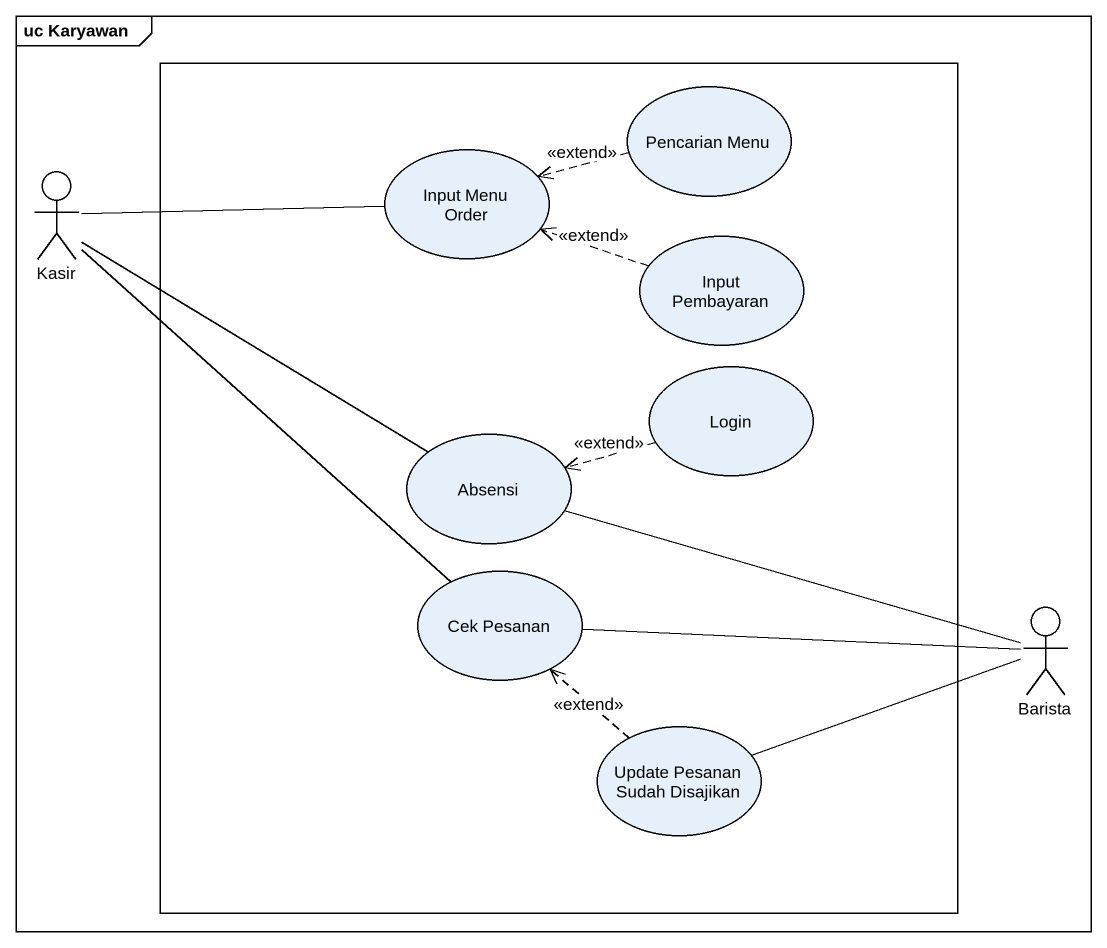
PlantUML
@startuml
mainframe uc Karyawan
rectangle " " as rectangle1 {
  usecase "Pencarian Menu" as Pencarian_Menu
  usecase "Input Menu Order" as Input_Menu_Order
  usecase "Input Pembayaran" as Input_Pembayaran
  usecase Login
  usecase Absensi
  usecase "Cek Pesanan" as Cek_Pesanan
  usecase "Update Pesanan Sudah Disajikan" as Update_Pesanan_Sudah
}
actor Kasir
actor Barista
Pencarian_Menu .left.> Input_Menu_Order : <<extend>>
Kasir -right- Input_Menu_Order
Kasir -right- Absensi
Kasir -- Cek_Pesanan
Input_Pembayaran .left.> Input_Menu_Order : <<extend>>
Login .left.> Absensi : <<extend>>
Barista -left- Absensi
Barista -left- Cek_Pesanan
Barista -left- Update_Pesanan_Sudah
Update_Pesanan_Sudah .up.> Cek_Pesanan : <<extend>>
@enduml
